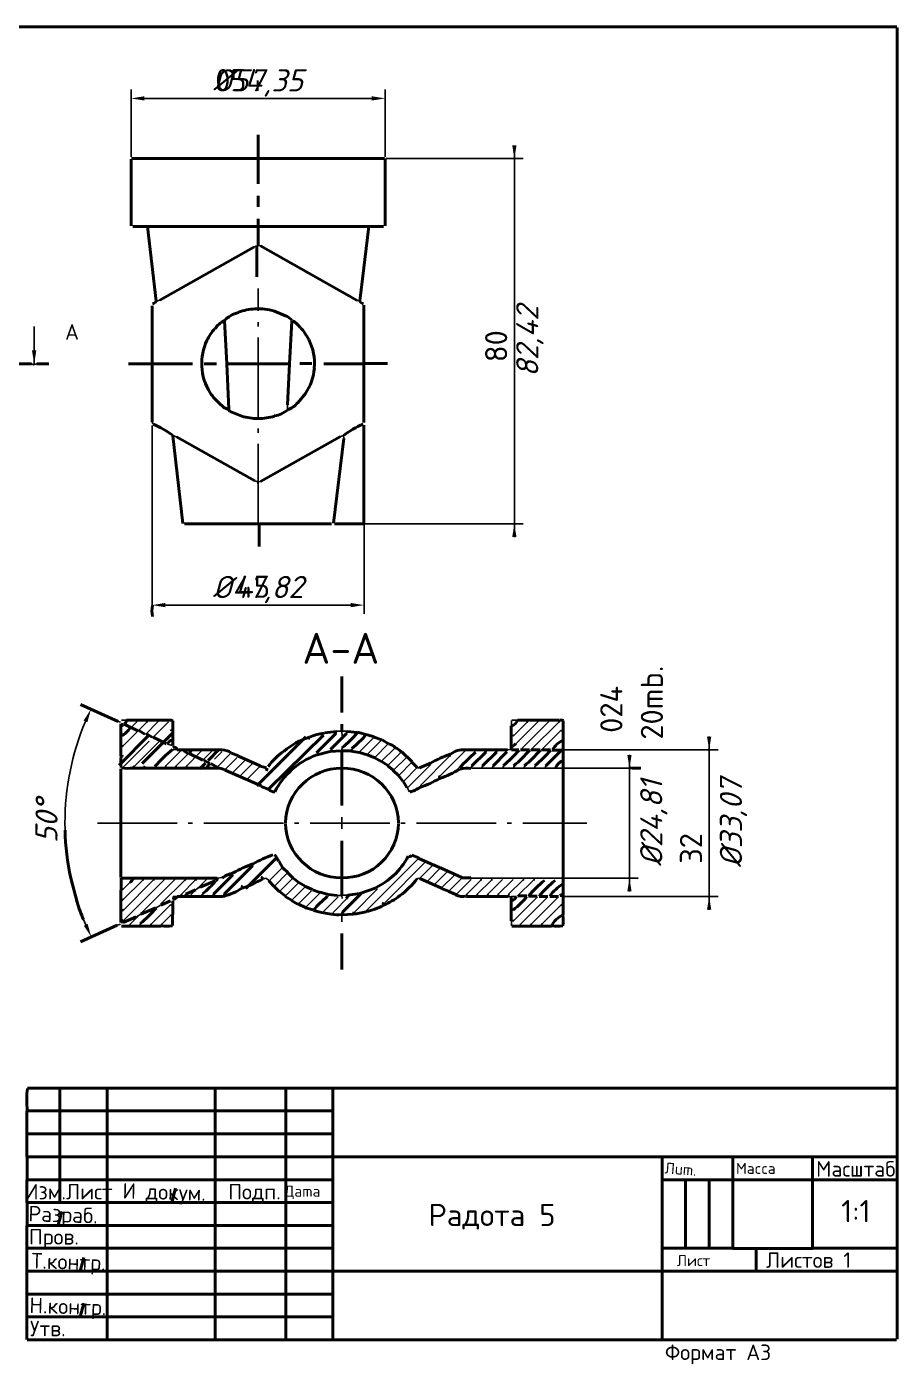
# Model space of a CAD drawing. Header units: millimetres. Extents: x 0 to 420, y -5 to 297.
# Drawn here: x 223.2 to 419.7, y -5.2 to 296.7 of the extents above; entities that cross this region are included whole.
import ezdxf

# ---------------------------------------------------------------- set-up
doc = ezdxf.new("R2010")
doc.units = ezdxf.units.MM
doc.linetypes.add('CENTER', pattern=[24, 18, -2.5, 1, -2.5])
for name, color, linetype, lineweight in [('AXIS', 1, 'CENTER', 25), ('DIMS', 4, 'Continuous', 25), ('MAIN', 7, 'Continuous', 50), ('TEXT', 7, 'Continuous', 25), ('THIN', 3, 'Continuous', 25)]:
    doc.layers.add(name, color=color, linetype=linetype, lineweight=lineweight)
doc.styles.add('ESKD', font='isocpeur.ttf', dxfattribs={"oblique": 15})
doc.dimstyles.new('ESKD', dxfattribs={"dimtxt": 5, "dimasz": 3, "dimexe": 2, "dimexo": 0, "dimgap": 1, "dimtad": 1, "dimtxsty": 'ESKD', "dimcen": 2.5, "dimclrd": 256, "dimclre": 256, "dimclrt": 256, "dimadec": 0, "dimazin": 3, "dimtfac": 1, "dimtmove": 0, "dimatfit": 3, "dimlwd": 25, "dimlwe": 25})

# ---------------------------------------------------------------- blocks, each defined once
blk = doc.blocks.new('_CLOSEDFILLED')
at = {"color": 0, "linetype": 'BYBLOCK'}
blk.add_solid([(-1, 0.16), (0, 0), (-1, -0.16)], dxfattribs=at)
blk = doc.blocks.new('*D14')
at = {"lineweight": 25}
for p, q in [((237.69, 142.62), (239.49, 141.75)), ((237.76, 91.24), (239.56, 92.11))]:
    blk.add_line(p, q, dxfattribs=at)
at = {"layer": 'Defpoints'}
for p in [(237.69, 142.62), (231.82, 116.92), (290.66, 117), (237.76, 91.24)]:
    blk.add_point(p, dxfattribs=at)
at = {"layer": 'DIMS', "lineweight": 25}
blk.add_arc((290.66, 117), 58.84, 157.1129, 203.0498, dxfattribs=at)
at = {"layer": 'DIMS', "xscale": 3, "yscale": 3}
for p, rotation in [((237.69, 142.62), 65.65212603411645), ((237.76, 91.24), -65.48949235113508)]:
    blk.add_blockref('_CLOSEDFILLED', p, dxfattribs=dict(at, rotation=rotation))
at = {"layer": 'DIMS', "insert": (227.66, 117.38), "char_height": 5, "attachment_point": 5, "rotation": 89.6576, "style": 'ESKD'}
blk.add_mtext('50%%d', dxfattribs=at)

msp = doc.modelspace()

# ---------------------------------------------------------------- hatches: boundary and pattern name
at = {"layer": 'THIN'}
h = msp.add_hatch(dxfattribs=at)
h.set_pattern_fill('ANSI31', scale=0.527559)
h.set_pattern_definition([(45, (-0.3443, 0.3443), (-1.184404, 1.184404), [])])
h.paths.add_polyline_path([(255.868, 139.819), (245.836, 139.863), (245.339, 139.204), (246.559, 138.676), (246.695, 138.369), (244.751, 136.435), (244.751, 134.457), (244.887, 134.325), (244.751, 134.149), (244.751, 132.171), (244.932, 132.171), (249.768, 136.874), (249.768, 137.094), (248.638, 137.665), (249.858, 137.182), (249.994, 136.918), (250.355, 136.962), (251.44, 136.478), (251.575, 136.171), (245.023, 129.797), (245.023, 129.622), (247.056, 129.622), (247.192, 129.753), (247.282, 129.622), (249.451, 129.622), (254.648, 134.676), (254.603, 134.896), (253.338, 135.424), (253.292, 135.643), (255.823, 138.105)])
h = msp.add_hatch(dxfattribs=at)
h.set_pattern_fill('ANSI31', scale=0.527559)
h.set_pattern_definition([(45, (-0.0842, 0.0842), (-1.184404, 1.184404), [])])
h.paths.add_polyline_path([(343.99, 139.819), (334.048, 139.863), (332.873, 138.72), (332.873, 136.698), (333.008, 136.566), (332.873, 136.391), (332.873, 134.413), (333.415, 134.676), (332.873, 134.061), (332.873, 133.534), (334.545, 133.534), (334.68, 133.665), (334.816, 133.534), (336.85, 133.534), (336.94, 133.358), (337.437, 133.534), (339.245, 133.534), (339.335, 133.358), (339.832, 133.534), (341.685, 133.534), (343.99, 135.819), (343.99, 137.753), (343.854, 137.929)])
h = msp.add_hatch(dxfattribs=at)
h.set_pattern_fill('ANSI31', scale=0.527559)
h.set_pattern_definition([(45, (-0.263, 0.263), (-1.184404, 1.184404), [])])
h.paths.add_polyline_path([(296.585, 133.577), (296.585, 133.402), (298.031, 133.182), (298.121, 132.786), (298.754, 133.006), (299.929, 132.654), (299.974, 132.215), (300.291, 132.215), (300.516, 132.435), (301.601, 131.995), (301.646, 131.512), (302.234, 131.687), (303.138, 131.16), (303.138, 130.72), (303.635, 130.896), (304.584, 130.237), (304.538, 129.753), (305.126, 129.841), (305.894, 129.182), (305.849, 128.699), (306.301, 128.786), (307.069, 128.039), (306.979, 127.512), (307.431, 127.6), (308.154, 126.721), (308.018, 126.281), (308.56, 126.193), (309.103, 125.358), (308.967, 124.831), (309.374, 124.831), (309.69, 124.259), (311.362, 124.918), (311.859, 125.402), (312.266, 125.27), (315.655, 126.852), (316.333, 127.424), (316.74, 127.336), (320.355, 129.006), (324.422, 132.962), (324.422, 133.138), (320.717, 133.138), (319.361, 132.523), (318.864, 132.039), (318.457, 132.171), (314.977, 130.545), (314.435, 130.061), (314.028, 130.193), (311.453, 128.962), (311.317, 129.05), (311.453, 129.534), (310.955, 129.49), (310.232, 130.325), (310.368, 130.808), (309.871, 130.764), (309.057, 131.556), (309.193, 131.995), (308.696, 131.907), (307.792, 132.654), (307.883, 133.138), (307.34, 133.006), (306.436, 133.665), (306.482, 134.105), (305.985, 133.973), (305.081, 134.501), (305.036, 135.028), (304.448, 134.852), (303.499, 135.336), (303.454, 135.819), (303.138, 135.819), (302.912, 135.599), (301.827, 136.039), (301.782, 136.478), (301.149, 136.259), (299.748, 136.654)])
h = msp.add_hatch(dxfattribs=at)
h.set_pattern_fill('ANSI31', scale=0.527559)
h.set_pattern_definition([(45, (-0.4089, 0.4089), (-1.184404, 1.184404), [])])
h.paths.add_polyline_path([(252.163, 129.622), (254.241, 129.622), (254.377, 129.753), (254.513, 129.622), (261.382, 129.622), (262.782, 130.984), (262.737, 131.204), (261.698, 131.775), (262.873, 131.292), (263.008, 131.028), (263.46, 131.028), (264.726, 130.545), (267.211, 132.962), (267.211, 133.138), (260.387, 133.138), (259.981, 132.567), (261.11, 132.083), (261.02, 131.951), (259.89, 132.479), (259.8, 132.742), (259.393, 132.698), (258.489, 133.138), (255.778, 133.27), (252.163, 129.797)])
h = msp.add_hatch(dxfattribs=at)
h.set_pattern_fill('ANSI31', scale=0.527559)
h.set_pattern_definition([(45, (-0.3927, 0.3927), (-1.184404, 1.184404), [])])
h.paths.add_polyline_path([(266.127, 129.578), (267.301, 129.578), (267.979, 128.874), (268.928, 128.874), (269.606, 128.171), (270.6, 128.127), (271.233, 127.424), (272.227, 127.38), (272.86, 126.677), (275.933, 129.797), (274.939, 129.885), (274.216, 130.633), (273.312, 130.633), (272.589, 131.38), (272.092, 131.072), (271.323, 131.116), (270.691, 131.731), (269.877, 131.907), (269.335, 132.83)])
h = msp.add_hatch(dxfattribs=at)
h.set_pattern_fill('ANSI31', scale=0.527559)
h.set_pattern_definition([(45, (-0.5173, 0.5173), (-1.184404, 1.184404), [])])
h.paths.add_polyline_path([(298.212, 100.7), (295.907, 100.392), (295.455, 100.04), (295.455, 100.348), (294.416, 100.304), (294.371, 99.864), (294.28, 100.304), (293.286, 100.26), (291.298, 100.568), (288.179, 97.579), (288.179, 97.403), (289.58, 97.051), (289.626, 96.612), (290.439, 96.876), (294.099, 96.524), (294.28, 96.7), (294.371, 97.271), (294.416, 97.007), (294.597, 97.007), (298.212, 100.524)])
h.paths.add_polyline_path([(294.461, 96.524), (296.314, 96.568), (296.766, 96.788), (297.127, 96.656), (298.935, 96.963), (299.658, 97.315), (300.019, 97.227), (303.092, 98.326), (303.635, 98.853), (303.77, 98.722), (304.222, 98.853), (306.436, 100.172), (308.018, 101.359), (309.509, 102.721), (311.407, 104.875), (311.814, 104.699), (311.814, 104.304), (312.402, 104.48), (313.305, 104.084), (313.396, 103.601), (313.983, 103.776), (315.023, 103.293), (315.068, 102.853), (315.61, 103.029), (316.604, 102.59), (316.649, 102.15), (317.147, 102.326), (318.231, 101.842), (318.276, 101.403), (318.819, 101.579), (319.903, 101.095), (319.948, 100.612), (320.445, 100.787), (329.393, 100.7), (329.529, 100.831), (329.664, 100.7), (331.879, 100.787), (332.873, 100.48), (333.867, 100.48), (333.957, 100.304), (334.454, 100.48), (336.307, 100.48), (339.968, 104.04), (339.968, 104.216), (321.756, 104.216), (321.575, 104.304), (321.575, 104.699), (320.988, 104.524), (320.039, 104.963), (319.948, 105.447), (319.361, 105.271), (316.74, 106.458), (316.695, 106.941), (316.378, 106.941), (316.152, 106.721), (315.113, 107.205), (315.068, 107.688), (314.751, 107.688), (314.526, 107.469), (313.441, 107.952), (313.441, 108.436), (312.853, 108.216), (311.814, 108.699), (311.814, 109.183), (311.227, 108.963), (309.916, 109.446), (309.283, 108.831), (307.295, 106.062), (305.533, 104.348), (302.189, 101.93), (301.782, 102.062), (301.059, 101.623), (298.664, 100.831), (294.461, 96.744)])
h = msp.add_hatch(dxfattribs=at)
h.set_pattern_fill('ANSI31', scale=0.527559)
h.set_pattern_definition([(45, (-0.6387, 0.6387), (-1.184404, 1.184404), [])])
h.paths.add_polyline_path([(276.566, 104.831), (276.566, 104.655), (277.334, 104.875), (277.921, 104.216), (277.786, 103.776), (278.238, 103.82), (279.006, 102.985), (278.87, 102.546), (279.367, 102.59), (280.181, 101.842), (280.09, 101.359), (280.587, 101.491), (281.491, 100.744), (281.446, 100.304), (282.034, 100.392), (282.892, 99.777), (282.847, 99.337), (283.389, 99.513), (284.383, 98.941), (284.383, 98.502), (284.926, 98.678), (285.965, 98.194), (286.01, 97.755), (286.327, 97.755), (286.553, 97.974), (287.999, 97.535), (290.981, 100.436), (290.981, 100.656), (287.547, 101.623), (286.191, 102.326), (286.191, 102.809), (285.649, 102.634), (284.79, 103.161), (284.79, 103.645), (284.158, 103.601), (283.389, 104.216), (283.434, 104.699), (282.847, 104.655), (282.124, 105.359), (282.26, 105.798), (281.762, 105.71), (280.994, 106.589), (281.13, 107.073), (280.678, 107.029), (280, 107.952), (279.774, 107.952)])
h = msp.add_hatch(dxfattribs=at)
h.set_pattern_fill('ANSI31', scale=0.527559)
h.set_pattern_definition([(45, (-0.7656, 0.7656), (-1.184404, 1.184404), [])])
h.paths.add_polyline_path([(265.855, 104.216), (259.258, 104.216), (259.122, 104.084), (259.032, 104.216), (252.117, 104.216), (251.982, 104.084), (251.892, 104.216), (249.722, 104.216), (249.587, 104.084), (249.496, 104.216), (247.327, 104.216), (246.695, 103.601), (247.011, 104.216), (244.932, 104.216), (244.751, 103.996), (244.797, 94.59), (247.553, 95.689), (244.797, 94.37), (244.751, 93.975), (248.547, 93.975), (252.117, 97.447), (252.117, 97.623), (248.728, 96.172), (248.186, 95.777), (248.005, 95.952), (248.909, 96.612), (249.27, 96.524), (252.841, 98.15), (253.338, 98.634), (253.79, 98.458), (252.931, 98.062), (248.909, 94.15), (248.909, 93.975), (250.943, 93.975), (251.078, 94.106), (251.168, 93.975), (255.733, 93.975), (255.868, 94.15), (255.868, 96.084), (255.733, 96.26), (255.868, 96.48), (255.868, 98.414), (255.733, 98.458), (255.868, 99.293), (253.744, 98.502), (255.778, 99.469), (255.868, 100.48), (256.049, 100.656), (258.489, 100.7), (260.93, 101.842), (260.839, 101.623), (259.122, 100.875), (259.122, 100.7), (262.647, 100.7), (265.584, 103.557), (265.584, 103.732), (262.556, 102.502), (265.855, 104.04)])
h = msp.add_hatch(dxfattribs=at)
h.set_pattern_fill('ANSI31', scale=0.527559)
h.set_pattern_definition([(45, (-0.5285, 0.5285), (-1.184404, 1.184404), [])])
h.paths.add_polyline_path([(332.873, 93.975), (334.364, 93.975), (334.5, 94.106), (334.59, 93.975), (336.759, 93.975), (336.895, 94.106), (336.985, 93.975), (339.154, 93.975), (339.335, 94.15), (339.425, 93.975), (341.549, 93.975), (343.99, 96.392), (343.99, 98.37), (343.809, 98.414), (343.99, 98.722), (343.99, 100.26), (336.217, 100.26), (332.918, 97.051)])

# ---------------------------------------------------------------- linework, layer by layer
at = {"layer": 'AXIS'}
for p, q in [((275.411, 184.521), (275.411, 237.618)), ((239.148, 116.927), (349.593, 116.927))]:
    msp.add_line(p, q, dxfattribs=at)
at = {"layer": 'MAIN'}
for p, q in [((419.593, 296.675), (74.655, 296.675)), ((419.684, 0.483), (419.684, 296.517)), ((275.406, 266.97), (275.406, 272.298)), ((246.749, 251.771), (246.749, 266.803)), ((246.875, 266.926), (303.951, 266.926)), ((275.413, 261.221), (275.413, 266.882)), ((304.082, 251.771), (304.082, 266.935)), ((275.406, 255.991), (275.406, 258.54)), ((247.147, 251.595), (303.725, 251.595)), ((252.434, 234.761), (250.445, 251.551)), ((275.406, 247.375), (275.406, 253.353)), ((298.393, 234.804), (300.381, 251.551)), ((253.202, 234.989), (274.442, 246.927)), ((275.141, 240.252), (275.141, 247.285)), ((297.805, 234.901), (275.933, 247.191)), ((251.485, 207.509), (251.485, 233.706)), ((281.627, 231.455), (279.096, 232.492)), ((299.308, 207.377), (299.308, 233.838)), ((268.341, 220.607), (267.799, 230.277)), ((282.485, 220.607), (283.028, 230.233)), ((217.818, 220.607), (224.28, 220.607)), ((225.455, 220.607), (228.212, 220.607)), ((246.198, 220.607), (260.613, 220.607)), ((263.28, 220.607), (265.991, 220.607)), ((268.793, 210.366), (268.341, 220.563)), ((268.386, 220.607), (282.44, 220.607)), ((282.034, 211.333), (282.485, 220.563)), ((284.835, 220.629), (287.547, 220.629)), ((290.258, 220.607), (299.251, 220.607)), ((299.341, 220.629), (304.629, 220.629)), ((284.383, 211.772), (286.119, 213.882)), ((271.73, 208.766), (269.471, 209.671)), ((299.308, 184.521), (299.308, 206.762)), ((258.453, 184.573), (256.139, 204.344)), ((274.713, 194.155), (256.998, 204.116)), ((275.978, 194.068), (294.009, 204.203)), ((292.427, 184.653), (294.732, 203.773)), ((275.345, 184.477), (258.806, 184.477)), ((275.436, 184.477), (292.021, 184.477)), ((275.694, 179.38), (275.694, 184.435)), ((299.251, 184.477), (292.699, 184.477)), ((294.348, 141.885), (294.348, 150.016)), ((243.848, 139.828), (235.307, 143.731)), ((244.435, 132.039), (244.435, 139.336)), ((248.268, 137.779), (245.212, 139.265)), ((245.746, 140.171), (255.19, 140.171)), ((256.135, 138.017), (256.135, 139.995)), ((294.334, 137.709), (294.334, 139.248)), ((333.957, 140.171), (343.402, 140.171)), ((344.256, 137.973), (344.256, 139.995)), ((244.022, 130.006), (250.909, 136.893)), ((249.881, 137.01), (248.524, 137.793)), ((249.23, 130.389), (256.09, 137.249)), ((251.5, 136.289), (250.159, 137.063)), ((254.775, 134.834), (251.719, 136.32)), ((256.139, 134.457), (256.139, 137.929)), ((275.139, 125.358), (286.217, 136.435)), ((277.74, 124.567), (290.213, 136.742)), ((288.571, 132.756), (292.94, 137.124)), ((290.394, 137.27), (293.105, 137.621)), ((291.774, 133.553), (295.34, 137.119)), ((297.805, 137.358), (295.591, 137.621)), ((299.734, 136.903), (297.819, 137.416)), ((301.607, 136.411), (299.788, 136.898)), ((303.318, 135.687), (301.646, 136.347)), ((332.556, 133.577), (332.556, 138.852)), ((344.261, 96.216), (344.261, 137.885)), ((257.134, 133.446), (267.347, 133.446)), ((264.134, 131.088), (266.63, 133.584)), ((288.459, 132.271), (291.651, 133.126)), ((291.659, 133.094), (294.19, 133.27)), ((294.334, 129.358), (294.334, 133.226)), ((296.36, 133.226), (294.37, 133.226)), ((298.257, 132.874), (296.404, 133.182)), ((300.072, 132.372), (298.295, 132.849)), ((304.872, 134.843), (303.392, 135.697)), ((308.972, 131.864), (307.832, 133.005)), ((322.253, 133.446), (331.698, 133.446)), ((323.675, 129.82), (326.796, 132.94)), ((326.071, 129.82), (329.191, 132.94)), ((328.466, 129.864), (331.586, 132.984)), ((334.275, 133.49), (332.601, 133.49)), ((336.67, 133.494), (334.681, 133.494)), ((339.064, 133.441), (337.075, 133.441)), ((341.414, 133.468), (339.47, 133.468)), ((340.399, 129.861), (343.92, 133.382)), ((343.947, 133.424), (341.818, 133.424)), ((262.909, 131.142), (259.854, 132.628)), ((262.247, 129.181), (263.552, 130.487)), ((264.523, 130.373), (263.166, 131.156)), ((266.208, 129.561), (264.78, 130.385)), ((270.962, 132.083), (269.38, 132.742)), ((275.851, 129.861), (270.998, 132.019)), ((301.737, 131.687), (300.11, 132.303)), ((303.21, 130.863), (301.8, 131.677)), ((304.661, 129.981), (303.241, 130.801)), ((305.894, 128.874), (304.674, 129.885)), ((310.19, 130.724), (309.054, 131.86)), ((311.322, 129.492), (310.183, 130.631)), ((311.859, 129.419), (314.3, 130.457)), ((244.435, 104.655), (244.435, 129.182)), ((247.282, 129.314), (266.172, 129.314)), ((276.083, 125.303), (267.975, 128.908)), ((277.341, 129.382), (275.881, 129.773)), ((294.348, 120.919), (294.348, 129.27)), ((307.072, 127.691), (305.936, 128.827)), ((308.108, 126.413), (307.114, 127.644)), ((277.695, 124.567), (276.114, 125.226)), ((308.986, 124.99), (308.18, 126.385)), ((294.348, 104.611), (294.348, 112.963)), ((272.641, 102.152), (279.405, 108.917)), ((311.679, 109.051), (310.097, 109.71)), ((314.923, 107.537), (311.706, 108.967)), ((267.752, 100.875), (274.127, 107.249)), ((280.942, 106.908), (280.143, 108.293)), ((282.117, 105.746), (281.001, 106.862)), ((283.28, 104.548), (282.143, 105.686)), ((316.514, 106.853), (314.977, 107.513)), ((321.412, 104.651), (316.559, 106.809)), ((234.576, 99.076), (233.118, 104.521)), ((244.48, 101.886), (244.48, 104.48)), ((244.525, 104.502), (247.147, 104.502)), ((247.237, 104.524), (266.172, 104.524)), ((262.331, 102.458), (265.765, 103.908)), ((265.343, 100.889), (269.712, 105.257)), ((278.998, 102.713), (277.838, 103.873)), ((280.162, 101.515), (279.025, 102.653)), ((284.609, 103.557), (283.344, 104.524)), ((286.061, 102.687), (284.649, 103.503)), ((294.334, 100.656), (294.334, 104.524)), ((316.791, 102.252), (311.938, 104.41)), ((323.428, 104.546), (321.439, 104.546)), ((244.435, 94.502), (244.435, 101.798)), ((257.134, 100.392), (267.527, 100.392)), ((259.077, 100.919), (261.291, 101.842)), ((281.536, 100.48), (280.226, 101.491)), ((282.97, 99.564), (281.549, 100.384)), ((287.637, 101.93), (286.101, 102.634)), ((289.4, 101.271), (287.682, 101.886)), ((291.241, 100.828), (289.411, 101.318)), ((293.241, 100.612), (291.298, 100.831)), ((294.463, 96.827), (298.209, 100.573)), ((295.681, 100.656), (298.347, 101.007)), ((298.393, 101.051), (302.053, 102.326)), ((318.412, 101.535), (316.83, 102.194)), ((320.046, 100.805), (318.465, 101.508)), ((322.434, 100.392), (331.879, 100.392)), ((332.556, 94.854), (332.556, 100.26)), ((336.038, 100.494), (334.095, 100.494)), ((338.432, 100.441), (336.443, 100.441)), ((340.826, 100.387), (338.837, 100.387)), ((343.22, 100.332), (341.231, 100.332)), ((248.954, 96.392), (252.343, 97.799)), ((253.428, 98.414), (255.642, 99.363)), ((256.139, 96.304), (256.139, 99.381)), ((286.101, 97.886), (284.519, 98.634)), ((287.879, 97.323), (286.13, 97.791)), ((289.716, 96.743), (287.908, 97.228)), ((291.93, 96.392), (289.761, 96.744)), ((237.837, 91.293), (243.622, 93.922)), ((246.288, 93.693), (244.57, 93.693)), ((244.977, 94.528), (247.915, 95.777)), ((246.378, 93.667), (253.473, 93.667)), ((256.108, 93.798), (256.108, 96.217)), ((294.371, 96.216), (296.766, 96.392)), ((334.5, 93.702), (332.655, 93.702)), ((334.59, 93.667), (341.64, 93.667)), ((235.307, 90.151), (237.792, 91.249)), ((294.348, 83.909), (294.348, 92.041)), ((223.376, 57.075), (230.652, 57.075)), ((230.697, 31.339), (230.697, 57.053)), ((230.742, 57.097), (419.638, 57.097)), ((241.317, 0.352), (241.317, 57.053)), ((265.72, 31.339), (265.72, 57.053)), ((281.672, 0.352), (281.672, 57.053)), ((292.292, 0.352), (292.292, 57.053)), ((223.246, 41.669), (223.246, 51.91)), ((223.286, 51.954), (292.247, 51.954)), ((223.286, 46.768), (292.247, 46.768)), ((223.263, 36.438), (223.263, 41.581)), ((223.286, 41.612), (292.247, 41.612)), ((366.63, 41.603), (292.337, 41.603)), ((366.615, 20.966), (366.615, 41.581)), ((366.63, 41.612), (400.613, 41.612)), ((382.537, 21.01), (382.537, 41.581)), ((400.591, 36.482), (400.591, 41.581)), ((400.613, 41.603), (419.639, 41.603)), ((223.246, 31.296), (223.246, 36.438)), ((223.286, 36.438), (292.247, 36.438)), ((366.63, 36.438), (419.638, 36.438)), ((371.917, 21.01), (371.917, 36.394)), ((377.205, 21.01), (377.205, 36.394)), ((400.568, 21.01), (400.568, 36.394)), ((255.91, 31.328), (256.776, 34.56)), ((223.263, 26.153), (223.263, 31.252)), ((223.331, 31.296), (292.247, 31.296)), ((265.742, 26.153), (265.742, 31.252)), ((230.276, 26.157), (231.099, 29.226)), ((223.246, 0.352), (223.246, 26.065)), ((223.286, 26.109), (292.247, 26.109)), ((265.72, 0.352), (265.72, 26.065)), ((223.286, 20.966), (292.247, 20.966)), ((235.292, 15.827), (236.115, 18.897)), ((366.607, 15.823), (366.607, 20.922)), ((366.675, 20.966), (382.492, 20.966)), ((387.87, 20.944), (382.582, 20.944)), ((387.847, 15.823), (387.847, 20.922)), ((387.87, 20.944), (400.523, 20.944)), ((400.613, 20.966), (419.638, 20.966)), ((223.286, 15.78), (419.638, 15.78)), ((366.615, 0.352), (366.615, 15.736)), ((223.286, 10.637), (292.247, 10.637)), ((235.292, 5.498), (236.115, 8.568)), ((223.286, 5.45), (292.247, 5.45)), ((223.286, 0.315), (419.548, 0.315))]:
    msp.add_line(p, q, dxfattribs=at)
for centre, radius, start, end in [((251.225, 235.507), 1.444, 284.24802, 326.81056), ((275.139, 221.311), 11.676, 92.08804, 110.93613), ((275.443, 219.772), 13.235, 73.97703, 93.1598), ((299.543, 235.522), 1.418, 214.99153, 256.39563), ((269.77, 225.956), 4.795, 115.01752, 147.51806), ((273.081, 224.638), 7.835, 105.59739, 132.90539), ((281.067, 229.115), 2.338, 31.60031, 76.53928), ((281.815, 226.923), 3.609, 31.10382, 69.44422), ((274.06, 221.069), 11.239, 138.2104, 154.90564), ((274.745, 219.758), 13.665, 27.63642, 41.56758), ((274.632, 220.637), 11.942, 154.19734, 182.88456), ((275.997, 220.635), 12.152, 355.3164, 26.71353), ((274.768, 220.61), 12.074, 182.72159, 212.8412), ((276.029, 220.609), 12.124, 326.30687, 355.42214), ((275.237, 220.982), 12.675, 213.10319, 228.61062), ((269.612, 213.653), 3.468, 218.37727, 255.44521), ((280.819, 214.522), 4.436, 286.53542, 322.35829), ((269.615, 210.576), 0.881, 199.95366, 260.96165), ((275.365, 220.876), 12.629, 253.29215, 269.90966), ((275.52, 220.769), 12.52, 269.61201, 286.78668), ((277.999, 215.136), 6.416, 280.16812, 310.02277), ((241.054, 182.998), 26.249, 54.86278, 66.04336), ((307.595, 186.958), 21.731, 112.9066, 126.52232), ((257.695, 164.786), 6.25, 168.15467, 191.29563), ((244.551, 139.492), 0.551, 262.69844, 328.56425), ((244.819, 140.15), 0.889, 294.13038, 358.4591), ((255.627, 139.379), 0.819, 50.71278, 113.62778), ((332.227, 140.603), 1.775, 282.37674, 344.21188), ((343.792, 139.497), 0.699, 47.30322, 113.98058), ((241.828, 141.562), 5.669, 298.17214, 327.21123), ((291.78, 120.981), 16.069, 107.46697, 130.73648), ((292.248, 123.826), 13.56, 98.06712, 112.7949), ((280.06, 151.859), 22.932, 308.56215, 320.74413), ((284.942, 148.688), 18.925, 307.9648, 321.51729), ((276.975, 107.853), 33.098, 129.11544, 138.60505), ((256.498, 134.062), 1.694, 103.96556, 152.75505), ((256.445, 133.405), 0.671, 7.52315, 111.63345), ((259.67, 133.704), 0.984, 198.40194, 269.6871), ((259.328, 133.463), 0.931, 302.57906, 356.19603), ((267.211, 129.825), 3.642, 54.34092, 86.4197), ((289.944, 120.64), 15.255, 124.77398, 143.61272), ((303.574, 130.981), 4.109, 47.18501, 70.49457), ((304.828, 130.331), 3.947, 42.50469, 66.51502), ((321.639, 129.042), 4.419, 83.21518, 129.3719), ((346.39, 106.888), 34.006, 130.05615, 138.50002), ((309.12, 155.655), 33.646, 310.1251, 318.55212), ((332.422, 135.446), 1.238, 278.46247, 332.24673), ((310.907, 156.234), 34.485, 310.17189, 318.49866), ((313.303, 156.234), 34.485, 310.17189, 318.49866), ((316.26, 155.655), 33.646, 310.1251, 318.55212), ((347.086, 130.205), 6.175, 118.02228, 148.04902), ((253.412, 130.758), 9.004, 172.42949, 188.40125), ((265.095, 129.233), 1.202, 115.8576, 173.98849), ((294.33, 116.33), 16.958, 110.20957, 153.12749), ((330.105, 101.544), 32.945, 110.11879, 118.59521), ((345.139, 128.386), 2.777, 109.56307, 159.14472), ((245.943, 139.392), 10.105, 262.1812, 277.06562), ((266.488, 126.578), 2.739, 58.76691, 94.72678), ((276.907, 129.123), 0.503, 311.48983, 21.99283), ((294.206, 116.683), 12.618, 89.66333, 178.72407), ((294.559, 116.739), 12.557, 1.02277, 90.85868), ((302.246, 152.318), 29.011, 289.55962, 299.27504), ((316.728, 127.227), 0.378, 123.1211, 213.06184), ((306.403, 155.012), 29.746, 289.70116, 299.29126), ((322.645, 123.963), 5.373, 81.20161, 107.90018), ((360.628, 139.885), 10.595, 262.58612, 276.53901), ((279.306, 126.368), 2.406, 229.68921, 267.11843), ((307.631, 131.388), 7.717, 285.15078, 304.08457), ((289.274, 116.681), 57.44, 181.34104, 192.21801), ((294.154, 117.146), 12.561, 181.23945, 270.57687), ((294.621, 117.077), 12.489, 268.85111, 359.06783), ((289.381, 80.377), 31.248, 109.92097, 118.85878), ((275.95, 106.935), 4.287, 18.48194, 42.73863), ((293.665, 117.983), 17.832, 313.7092, 331.35673), ((309.548, 109.853), 0.488, 253.98608, 344.21303), ((272.659, 95.759), 10.331, 106.16513, 121.34459), ((286.173, 75.549), 34.316, 110.31153, 118.44818), ((245.992, 104.675), 1.236, 291.55834, 350.74073), ((248.353, 118.79), 22.995, 309.33637, 319.46925), ((265.413, 104.561), 0.802, 304.14545, 354.21799), ((272.216, 102.48), 0.378, 123.1211, 213.06184), ((261.921, 130.272), 29.744, 289.6416, 299.1168), ((276.69, 104.502), 0.378, 123.1211, 213.06184), ((293.119, 119.471), 19.29, 297.64224, 311.82659), ((295.577, 116.517), 19.874, 306.60448, 322.53064), ((360.115, 79.883), 31.365, 129.76522, 139.03453), ((362.51, 79.883), 31.365, 129.76522, 139.03453), ((350.083, 94.062), 10.887, 122.81694, 144.05196), ((256.399, 100.495), 0.724, 253.36903, 347.92621), ((262.556, 117.527), 17.885, 286.45596, 301.53308), ((305.501, 82.613), 22.898, 129.23778, 140.19877), ((294.724, 100.667), 0.919, 305.92646, 356.50222), ((297.484, 113.073), 15.964, 292.91132, 308.47795), ((321.613, 104.091), 3.724, 245.4561, 281.17481), ((332.358, 100.908), 1.484, 279.5959, 337.80865), ((317.085, 116.721), 25.106, 309.52962, 319.24167), ((344.139, 100.277), 0.546, 82.13151, 158.3202), ((261.374, 106.486), 27.783, 195.45595, 204.11433), ((226.582, 120.587), 34.485, 310.17189, 318.49866), ((286.058, 103.264), 4.875, 230.9845, 250.94927), ((295.443, 112.065), 15.744, 274.98871, 286.0713), ((297.084, 110.42), 13.744, 281.3823, 298.78111), ((304.177, 98.577), 0.538, 131.53456, 198.21708), ((254.688, 101.532), 7.893, 261.86418, 280.17606), ((293.468, 105.849), 9.598, 261.03064, 274.57323), ((347.006, 90.765), 6.138, 117.29856, 151.03043), ((342.813, 103.521), 9.874, 263.72809, 277.91967), ((336.434, 95.003), 7.855, 350.90023, 8.18426), ((249.781, 54.431), 26.578, 174.32969, 185.23779)]:
    msp.add_arc(centre, radius, start, end, dxfattribs=at)
at = {"layer": 'THIN'}
for p, q in [((274.442, 246.927), (275.345, 247.332)), ((275.933, 247.191), (275.436, 247.332)), ((252.479, 234.761), (253.202, 234.989)), ((298.347, 234.761), (297.805, 234.901)), ((224.732, 220.387), (224.28, 220.607)), ((224.732, 220.387), (225.455, 220.607)), ((282.056, 210.277), (282.056, 211.333)), ((251.666, 207.025), (251.485, 207.509)), ((256.998, 204.116), (256.185, 204.388)), ((294.009, 204.203), (294.687, 204.388)), ((294.732, 203.773), (294.687, 204.388)), ((275.345, 193.927), (274.713, 194.155)), ((275.436, 193.048), (275.391, 193.883)), ((275.436, 193.927), (275.978, 194.068)), ((244.39, 139.731), (243.848, 139.828)), ((245.023, 139.292), (244.48, 139.379)), ((244.616, 140.157), (245.655, 140.157)), ((250.31, 139.643), (250.491, 140.127)), ((332.606, 138.938), (332.606, 140.102)), ((332.655, 140.135), (333.868, 140.135)), ((336.127, 139.643), (336.307, 140.127)), ((343.267, 139.643), (343.447, 140.127)), ((255.535, 137.85), (256.077, 138.026)), ((286.869, 135.775), (287.005, 136.259)), ((292.97, 137.094), (293.15, 137.577)), ((293.195, 137.643), (294.281, 137.643)), ((294.371, 136.654), (294.325, 137.621)), ((295.501, 137.643), (294.37, 137.643)), ((295.365, 137.094), (295.546, 137.577)), ((332.602, 136.566), (333.144, 136.742)), ((343.719, 137.753), (344.216, 137.929)), ((244.498, 134.272), (245.04, 134.447)), ((256.107, 134.455), (254.951, 134.765)), ((257.043, 133.446), (256.185, 133.534)), ((294.235, 133.314), (294.389, 133.885)), ((296.404, 133.226), (296.63, 133.709)), ((326.817, 132.918), (326.998, 133.402)), ((329.212, 132.918), (329.393, 133.402)), ((331.788, 133.446), (332.511, 133.534)), ((244.48, 131.995), (245.023, 132.171)), ((247.237, 129.358), (247.372, 129.841)), ((249.632, 129.358), (249.768, 129.841)), ((254.377, 129.358), (254.558, 129.885)), ((256.772, 129.358), (256.908, 129.841)), ((259.167, 129.358), (259.303, 129.841)), ((318.683, 131.951), (318.819, 132.435)), ((323.518, 129.358), (323.654, 129.841)), ((325.913, 129.358), (326.049, 129.841)), ((328.263, 129.358), (328.444, 129.885)), ((330.658, 129.358), (330.839, 129.885)), ((333.054, 129.358), (333.189, 129.841)), ((335.449, 129.358), (335.584, 129.841)), ((337.799, 129.358), (337.979, 129.885)), ((340.194, 129.358), (340.374, 129.885)), ((311.317, 129.402), (311.859, 129.419)), ((309.615, 123.96), (309.042, 124.954)), ((294.334, 116.963), (294.334, 118.281)), ((294.348, 115.644), (294.348, 116.875)), ((274.17, 107.205), (274.306, 107.688)), ((249.406, 103.996), (249.587, 104.48)), ((251.801, 103.996), (251.982, 104.48)), ((258.941, 103.996), (259.122, 104.48)), ((261.336, 103.996), (261.517, 104.48)), ((266.262, 104.524), (267.256, 104.629)), ((276.385, 104.304), (277.243, 104.471)), ((277.831, 103.952), (277.243, 104.471)), ((311.362, 104.418), (311.904, 104.48)), ((325.688, 103.996), (325.868, 104.48)), ((328.083, 103.996), (328.263, 104.48)), ((335.223, 103.996), (335.403, 104.48)), ((337.618, 103.996), (337.799, 104.48)), ((244.48, 101.842), (244.977, 102.018)), ((244.48, 99.557), (245.023, 99.733)), ((256.139, 99.82), (256.275, 100.357)), ((256.275, 100.357), (257.043, 100.392)), ((258.037, 100.436), (258.173, 100.919)), ((258.76, 100.436), (259.077, 100.919)), ((261.321, 101.867), (262.301, 102.433)), ((262.782, 100.436), (262.963, 100.963)), ((265.178, 100.436), (265.313, 100.919)), ((267.573, 100.436), (267.708, 100.919)), ((293.331, 100.612), (294.28, 100.612)), ((294.371, 99.908), (294.325, 100.568)), ((294.37, 100.634), (295.591, 100.634)), ((298.257, 100.524), (298.393, 101.007)), ((322.389, 100.436), (322.524, 100.919)), ((324.784, 100.436), (324.919, 100.919)), ((327.134, 100.436), (327.314, 100.963)), ((329.529, 100.436), (329.709, 100.963)), ((331.924, 100.436), (332.059, 100.919)), ((332.556, 100.304), (331.969, 100.392)), ((332.6, 100.348), (333.688, 100.348)), ((344.216, 100.392), (343.628, 100.436)), ((244.48, 97.227), (245.023, 97.403)), ((252.412, 97.833), (253.359, 98.38)), ((255.597, 98.414), (256.094, 98.59)), ((294.28, 96.304), (294.371, 96.832)), ((296.766, 96.436), (296.946, 96.919)), ((332.602, 97.139), (333.099, 97.315)), ((343.673, 98.326), (344.216, 98.502)), ((243.622, 93.922), (244.39, 94.106)), ((244.48, 94.898), (244.977, 95.073)), ((244.48, 94.458), (244.977, 94.528)), ((247.945, 95.802), (248.924, 96.367)), ((248.728, 93.711), (248.864, 94.194)), ((251.123, 93.711), (251.259, 94.194)), ((253.518, 93.711), (253.654, 94.194)), ((255.597, 96.084), (256.094, 96.26)), ((294.348, 94.677), (294.348, 96.173)), ((332.602, 94.81), (333.099, 94.985)), ((332.606, 93.735), (332.606, 94.768)), ((334.545, 93.711), (334.68, 94.194)), ((336.94, 93.711), (337.076, 94.194)), ((339.29, 93.711), (339.516, 94.282))]:
    msp.add_line(p, q, dxfattribs=at)

# ---------------------------------------------------------------- texts
at = {"layer": 'TEXT', "style": 'ESKD'}
for s, height, p in [('054', 5, (265.745, 282.123)), ('A', 3.5, (231.839, 226.037)), ('45', 5, (270.718, 167.793)), ('A-A', 7, (285.411, 152.885)), ('Macca', 2.5, (383.288, 37.739)), ('Масштаб', 3.5, (401.371, 37.129)), ('Изм.Лист', 3.5, (222.797, 31.982)), ('Подп.', 3.5, (268.684, 31.982)), ('Даmа', 2.5, (281.342, 32.592)), ('Радота 5', 5, (313.893, 25.976)), ('1:1', 5, (407.022, 26.852)), ('Пров.', 3.5, (223.701, 21.798)), ('Лист', 2.5, (369.951, 16.932)), ('Листов 1', 3.5, (390.069, 16.541)), ('Утв.', 3.5, (223.927, 1.1)), ('Формат А3', 3.5, (367.239, -4.266))]:
    msp.add_text(s, height=height, dxfattribs=at).set_placement(p)
for s, height, rotation, p in [('80', 5, 90, (331.651, 220.975)), ('20mb.', 5, 90, (366.8, 135.775)), ('024', 5, 90, (357.646, 137.309)), ('32', 5, 90, (375.616, 107.741)), ('Лum.', 2.5, -4.37444, (367.132, 37.853)), ('И докум.', 3.5, -1.65681, (244.764, 32.203)), ('Разраб.', 3.5, -1.81967, (223.524, 27.056)), ('Т.контр.', 3.5, -1.79025, (224.194, 16.433)), ('Н.контр.', 3.5, -1.73434, (223.742, 6.358))]:
    msp.add_text(s, height=height, rotation=rotation, dxfattribs=at).set_placement(p)

# ---------------------------------------------------------------- dimensions: what is measured, and where the dimension line sits
at = {"layer": 'DIMS'}
for base, p1, p2, angle in [((246.74, 280.501), (246.74, 267.331), (304.086, 267.331), 359.999), ((251.505, 166.134), (251.505, 206.674), (299.322, 184.433), 359.99948), ((377.226, 133.455), (344.306, 133.455), (344.306, 100.383), 90), ((359.24, 129.323), (323.564, 129.323), (323.518, 104.514), 90)]:
    msp.add_linear_dim(base=base, p1=p1, p2=p2, angle=angle, text='%%c<>', dimstyle='ESKD', override={"dimlfac": 1, "dimtix": 0, "dimtofl": 1}, dxfattribs=at).render()
msp.add_linear_dim(base=(333.26, 266.902), p1=(304.358, 266.902), p2=(299.387, 184.483), angle=89.99838, dimstyle='ESKD', override={"dimlfac": 1, "dimtix": 0, "dimtofl": 1}, dxfattribs=at).render()
dim = msp.add_angular_dim_3p(base=(231.822, 116.918), center=(290.659, 117.001), p1=(237.691, 142.616), p2=(237.764, 91.236), text='50%%d', dimstyle='ESKD', dxfattribs=at)
dim.commit()
dim.dimension.update_dxf_attribs({"geometry": '*D14', "text_midpoint": (227.657, 117.378), "dimtype": 165})

# ---------------------------------------------------------------- leaders
msp.add_leader([(224.878, 220.607), (224.845, 229.047)], dimstyle='ESKD', dxfattribs=at)

doc.saveas('drawing.dxf')
